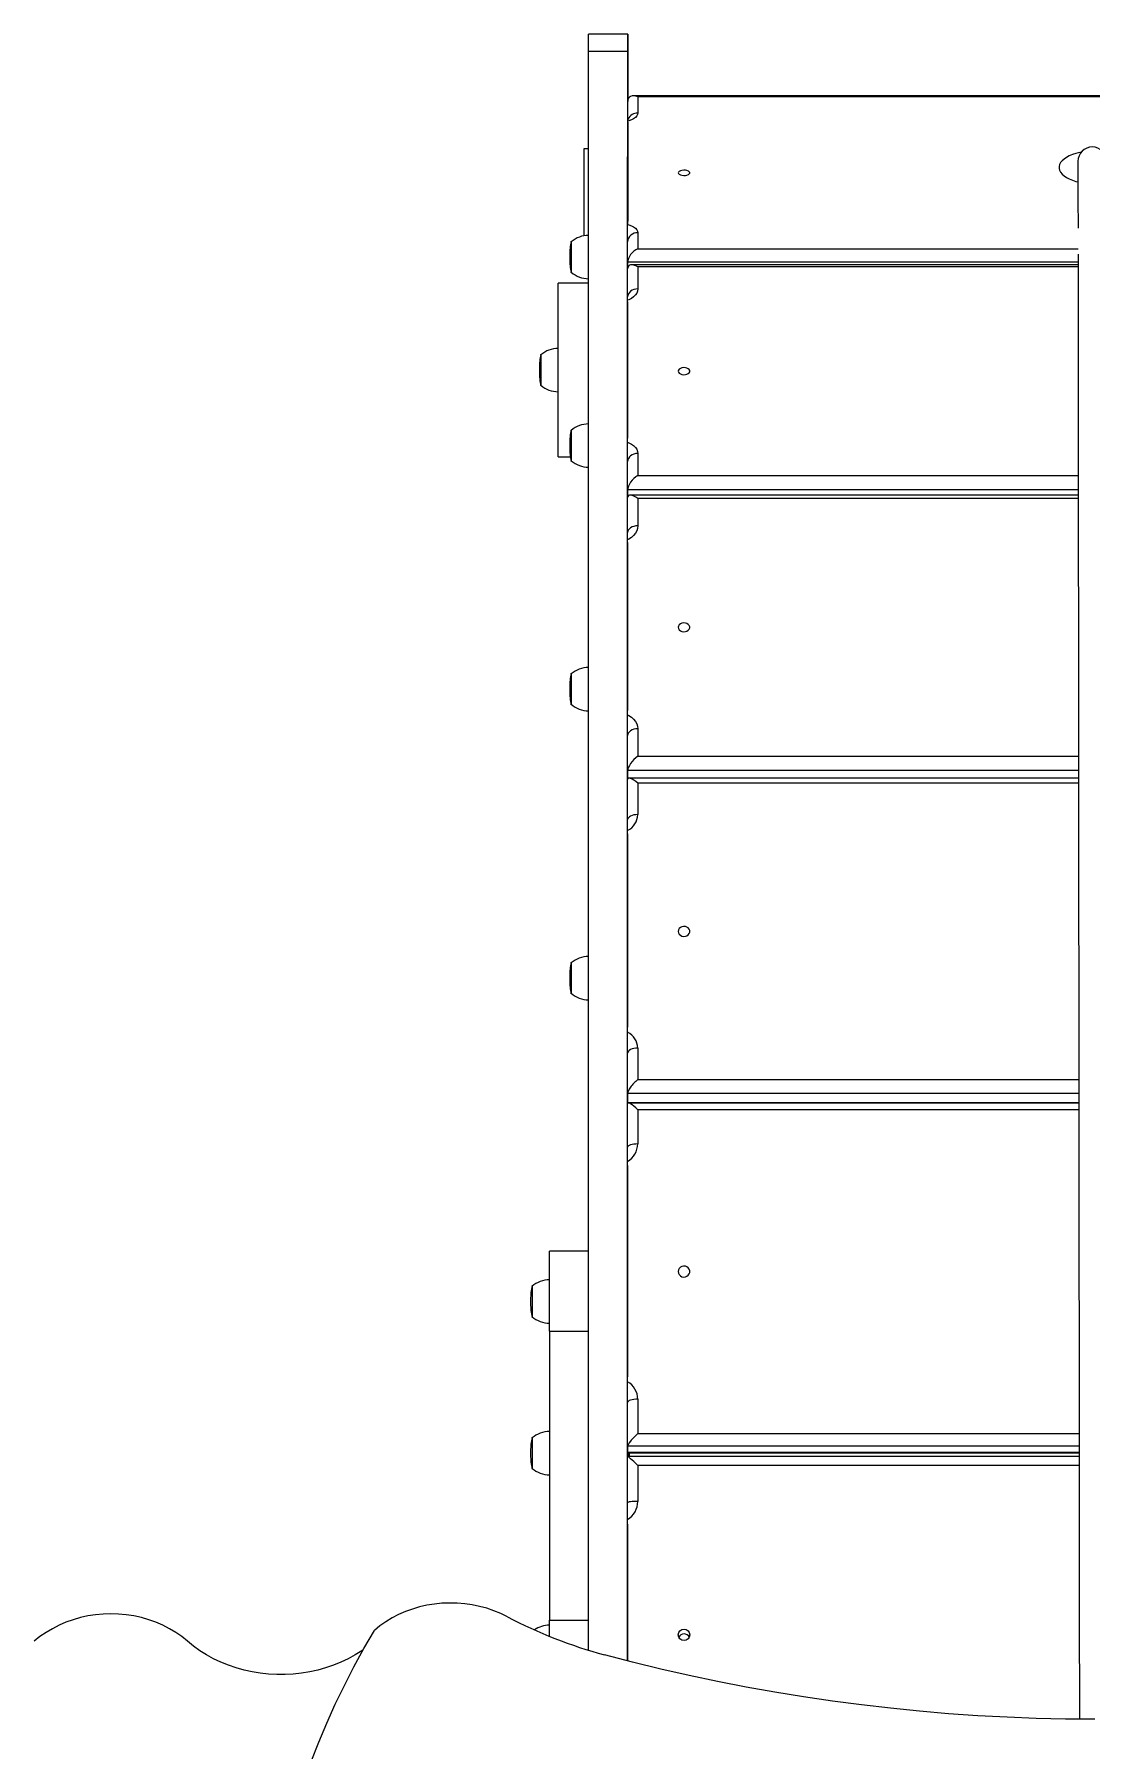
# Model space of a CAD drawing. Header units: millimetres. Extents: x -12977 to 11786, y -11805 to 10558.
# Drawn here: x -1839 to -1108, y 5962 to 7149 of the extents above; entities that cross this region are included whole.
import ezdxf

# ---------------------------------------------------------------- set-up
doc = ezdxf.new("R2010")
doc.units = ezdxf.units.MM
doc.layers.add('DIKOM_ОБЪЕКТ', color=7, linetype='Continuous')

msp = doc.modelspace()

# ---------------------------------------------------------------- linework, layer by layer
at = {"layer": 'DIKOM_ОБЪЕКТ', "color": 7, "linetype": 'Continuous', "lineweight": 15}
for p, q in [((-1429.045, 7148.759), (-1456.046, 7148.759)), ((-1456.049, 7137.217), (-1429.049, 7137.217)), ((-1429.047, 7089.901), (-1429.046, 7102.333)), ((-786.933, 7106.219), (-1425.159, 7106.22)), ((-1422.047, 7105.49), (-1422.048, 7094.372)), ((-790.047, 7105.49), (-1422.047, 7105.49)), ((-1429.049, 7088.153), (-1429.057, 7019.672)), ((-1459.013, 7009.558), (-1459.012, 7069.814)), ((-1459.012, 7069.815), (-1459.012, 7069.814)), ((-1459.012, 7069.815), (-1456.057, 7069.815)), ((-1459.012, 7069.814), (-1456.058, 7069.814)), ((-1422.058, 7011.661), (-1422.059, 7000.544)), ((-1429.059, 6991.161), (-1429.058, 7005.391)), ((-1422.059, 7000.544), (-1117.643, 7000.544)), ((-1429.059, 6991.161), (-1429.059, 6986.834)), ((-1117.793, 6991.161), (-1429.059, 6991.161)), ((-1117.791, 6989.491), (-1426.338, 6989.491)), ((-1422.06, 6988.031), (-1422.061, 6972.752)), ((-1117.79, 6988.031), (-1422.06, 6988.031)), ((-1456.066, 6976.695), (-1477.046, 6976.695)), ((-1429.061, 6967.631), (-1429.06, 6986.769)), ((-1429.062, 6963.764), (-1429.07, 6869.641)), ((-1422.07, 6859.071), (-1422.071, 6843.791)), ((-1477.047, 6856.695), (-1468.638, 6856.695)), ((-1429.072, 6833.972), (-1429.07, 6853.531)), ((-1429.072, 6833.972), (-1429.071, 6828.589)), ((-1117.651, 6833.972), (-1429.072, 6833.972)), ((-1422.071, 6843.791), (-1117.66, 6843.791)), ((-1429.073, 6804.4), (-1429.072, 6828.532)), ((-1117.647, 6830.253), (-1427.351, 6830.254)), ((-1422.073, 6827.851), (-1422.073, 6808.998)), ((-1117.646, 6827.851), (-1422.073, 6827.851)), ((-1429.074, 6797.589), (-1429.08, 6681.456)), ((-1422.081, 6668.733), (-1422.082, 6649.881)), ((-1429.081, 6640.005), (-1429.08, 6664.136)), ((-1422.082, 6649.881), (-1117.483, 6649.881)), ((-1429.083, 6605.952), (-1429.082, 6633.726)), ((-1429.081, 6640.005), (-1429.081, 6633.773)), ((-1117.473, 6640.005), (-1429.081, 6640.005)), ((-1117.468, 6634.651), (-1428.158, 6634.65)), ((-1422.082, 6631.127), (-1422.083, 6609.429)), ((-1117.465, 6631.127), (-1422.082, 6631.127)), ((-1429.084, 6596.038), (-1429.089, 6462.376)), ((-1429.089, 6416.741), (-1429.089, 6444.516)), ((-1422.089, 6447.992), (-1422.09, 6426.294)), ((-1422.09, 6426.294), (-1117.274, 6426.294)), ((-1429.09, 6379.522), (-1429.09, 6409.867)), ((-1429.089, 6416.741), (-1429.089, 6410.285)), ((-1117.265, 6416.741), (-1429.089, 6416.741)), ((-1429.089, 6410.285), (-1117.259, 6410.285)), ((-1117.259, 6410.229), (-1428.728, 6410.229)), ((-1117.254, 6405.451), (-1422.09, 6405.45)), ((-1422.09, 6405.45), (-1422.09, 6381.744)), ((-1429.091, 6366.889), (-1429.094, 6220.853)), ((-1456.095, 6307.659), (-1483.089, 6307.659)), ((-1483.09, 6252.473), (-1456.096, 6252.473)), ((-1422.094, 6205.364), (-1422.095, 6181.657)), ((-1429.094, 6172.797), (-1429.094, 6203.141)), ((-1422.095, 6181.657), (-1117.043, 6181.657)), ((-1429.094, 6172.797), (-1429.094, 6168.67)), ((-1117.035, 6172.797), (-1429.094, 6172.797)), ((-1429.095, 6133.846), (-1429.094, 6165.591)), ((-1429.094, 6168.67), (-1117.031, 6168.67)), ((-1117.028, 6165.646), (-1429.039, 6165.646)), ((-1428.731, 6168.308), (-1117.031, 6168.308)), ((-1422.094, 6159.528), (-1422.095, 6134.727)), ((-1117.022, 6159.528), (-1422.094, 6159.528)), ((-1429.095, 6118.981), (-1429.096, 6024.472)), ((-1483.094, 6052.663), (-1456.099, 6052.663))]:
    msp.add_line(p, q, dxfattribs=at)
at = {"layer": 'DIKOM_ОБЪЕКТ', "color": 7, "linetype": 'Continuous', "lineweight": 15, "flags": 128}
for points in [[(-1456.049, 7137.217), (-1456.048, 7139.884), (-1456.048, 7142.21), (-1456.047, 7144.19), (-1456.047, 7145.819), (-1456.047, 7147.094), (-1456.046, 7148.009), (-1456.046, 7148.565), (-1456.046, 7148.759), (-1456.046, 7148.759)], [(-1429.049, 7137.217), (-1429.049, 7139.884), (-1429.048, 7142.21), (-1429.048, 7144.19), (-1429.048, 7145.82), (-1429.047, 7147.093), (-1429.046, 7148.009), (-1429.046, 7148.565), (-1429.045, 7148.759), (-1429.045, 7148.591), (-1429.044, 7148.061), (-1429.044, 7147.17), (-1429.044, 7145.922), (-1429.043, 7144.318), (-1429.043, 7142.363), (-1429.042, 7140.061), (-1429.042, 7137.418), (-1429.041, 7134.44), (-1429.041, 7131.135), (-1429.041, 7127.51), (-1429.04, 7123.574), (-1429.04, 7119.337), (-1429.04, 7114.809), (-1429.039, 7110.001), (-1429.039, 7104.924), (-1429.039, 7102.637)], [(-1456.099, 6031.845), (-1456.099, 6045.617), (-1456.099, 6067.515), (-1456.099, 6089.364), (-1456.098, 6111.158), (-1456.098, 6132.892), (-1456.098, 6154.559), (-1456.097, 6176.154), (-1456.097, 6197.672), (-1456.097, 6219.106), (-1456.096, 6240.451), (-1456.096, 6261.701), (-1456.096, 6282.851), (-1456.095, 6303.895), (-1456.095, 6324.828), (-1456.095, 6345.644), (-1456.094, 6366.338), (-1456.094, 6386.904), (-1456.093, 6407.336), (-1456.092, 6427.63), (-1456.092, 6447.78), (-1456.092, 6467.781), (-1456.091, 6487.627), (-1456.09, 6507.313), (-1456.089, 6526.835), (-1456.089, 6546.187), (-1456.088, 6565.363), (-1456.088, 6584.359), (-1456.087, 6603.17), (-1456.086, 6621.791), (-1456.085, 6640.217), (-1456.084, 6658.443), (-1456.084, 6676.464), (-1456.083, 6694.276), (-1456.082, 6711.873), (-1456.081, 6729.252), (-1456.081, 6746.408), (-1456.08, 6763.336), (-1456.079, 6780.032), (-1456.078, 6796.49), (-1456.077, 6812.708), (-1456.076, 6828.681), (-1456.075, 6844.404), (-1456.075, 6859.874), (-1456.073, 6875.085), (-1456.072, 6890.035), (-1456.071, 6904.719), (-1456.071, 6919.134), (-1456.069, 6933.276), (-1456.068, 6947.14), (-1456.067, 6960.724), (-1456.066, 6974.024), (-1456.065, 6987.036), (-1456.064, 6999.757), (-1456.063, 7012.183), (-1456.062, 7024.312), (-1456.06, 7036.139), (-1456.06, 7047.663), (-1456.059, 7058.879), (-1456.058, 7069.786), (-1456.056, 7080.378), (-1456.055, 7090.656), (-1456.054, 7100.615), (-1456.052, 7110.254), (-1456.052, 7119.568), (-1456.05, 7128.557), (-1456.049, 7137.217)], [(-1429.099, 6024.473), (-1429.099, 6045.616), (-1429.099, 6067.515), (-1429.098, 6089.364), (-1429.098, 6111.158), (-1429.098, 6132.892), (-1429.098, 6154.559), (-1429.097, 6176.154), (-1429.098, 6197.672), (-1429.097, 6219.106), (-1429.096, 6240.451), (-1429.096, 6261.701), (-1429.096, 6282.851), (-1429.096, 6303.896), (-1429.095, 6324.828), (-1429.094, 6345.644), (-1429.094, 6366.338), (-1429.093, 6386.904), (-1429.093, 6407.336), (-1429.092, 6427.63), (-1429.092, 6447.78), (-1429.091, 6467.781), (-1429.091, 6487.627), (-1429.09, 6507.313), (-1429.09, 6526.835), (-1429.089, 6546.187), (-1429.088, 6565.363), (-1429.087, 6584.359), (-1429.087, 6603.17), (-1429.086, 6621.791), (-1429.086, 6640.217), (-1429.085, 6658.443), (-1429.084, 6676.464), (-1429.083, 6694.276), (-1429.082, 6711.874), (-1429.082, 6729.253), (-1429.08, 6746.408), (-1429.08, 6763.336), (-1429.079, 6780.031), (-1429.078, 6796.491), (-1429.078, 6812.708), (-1429.076, 6828.681), (-1429.075, 6844.404), (-1429.074, 6859.873), (-1429.074, 6875.085), (-1429.073, 6890.035), (-1429.072, 6904.72), (-1429.07, 6919.134), (-1429.07, 6933.276), (-1429.068, 6947.141), (-1429.068, 6960.725), (-1429.066, 6974.024), (-1429.065, 6987.036), (-1429.064, 6999.757), (-1429.063, 7012.183), (-1429.062, 7024.312), (-1429.061, 7036.139), (-1429.059, 7047.662), (-1429.058, 7058.879), (-1429.057, 7069.785), (-1429.056, 7080.379), (-1429.055, 7090.656), (-1429.054, 7100.616), (-1429.053, 7110.254), (-1429.051, 7119.568), (-1429.051, 7128.557), (-1429.049, 7137.217)], [(-1422.048, 7094.372), (-1422.233, 7093.329), (-1422.782, 7092.311), (-1423.683, 7091.344), (-1424.913, 7090.452), (-1426.442, 7089.656), (-1428.232, 7088.976), (-1428.978, 7088.75)], [(-1115.516, 7067.371), (-1116.625, 7067.138), (-1119.247, 7066.465), (-1121.676, 7065.66), (-1123.879, 7064.736), (-1125.825, 7063.705), (-1127.489, 7062.58), (-1128.849, 7061.377), (-1129.884, 7060.111), (-1130.582, 7058.801), (-1130.934, 7057.464), (-1130.934, 7056.117), (-1130.583, 7054.78), (-1129.885, 7053.469), (-1128.85, 7052.205), (-1127.491, 7051.001), (-1125.827, 7049.876), (-1123.881, 7048.845), (-1121.678, 7047.921), (-1119.249, 7047.116), (-1117.91, 7046.75)], [(-1394.053, 7053.017), (-1393.875, 7052.493), (-1393.357, 7052.014), (-1392.547, 7051.626), (-1391.515, 7051.361), (-1390.352, 7051.243), (-1389.163, 7051.282), (-1388.053, 7051.476), (-1387.121, 7051.807), (-1386.449, 7052.245), (-1386.098, 7052.752), (-1386.098, 7053.282), (-1386.448, 7053.788), (-1387.12, 7054.226), (-1388.053, 7054.557), (-1389.162, 7054.751), (-1390.352, 7054.791), (-1391.513, 7054.672), (-1392.546, 7054.407), (-1393.358, 7054.019), (-1393.875, 7053.541), (-1394.053, 7053.017)], [(-1429.057, 7016.874), (-1429.057, 7017.526), (-1429.057, 7018.736), (-1429.057, 7019.672)], [(-1429.057, 7017.303), (-1428.24, 7017.057), (-1426.451, 7016.378), (-1424.922, 7015.581), (-1423.692, 7014.689), (-1422.792, 7013.722), (-1422.242, 7012.704), (-1422.058, 7011.661)], [(-1468.05, 7005.32), (-1468.051, 7005.459), (-1468.051, 7005.619), (-1468.051, 7005.412), (-1468.051, 7004.844), (-1468.051, 7003.934), (-1468.052, 7002.715), (-1468.051, 7001.226), (-1468.052, 6999.519), (-1468.052, 6997.652), (-1468.052, 6995.689), (-1468.052, 6993.696), (-1468.052, 6991.741), (-1468.052, 6989.892), (-1468.051, 6988.21), (-1468.051, 6986.753), (-1468.052, 6985.571), (-1468.051, 6984.704), (-1468.051, 6984.181), (-1468.051, 6984.021), (-1468.051, 6984.228), (-1468.051, 6984.32)], [(-1468.051, 7005.32), (-1468.051, 7005.319), (-1468.051, 7005.118), (-1468.051, 7004.565), (-1468.052, 7003.681), (-1468.052, 7002.495), (-1468.051, 7001.048), (-1468.051, 6999.388), (-1468.052, 6997.574), (-1468.052, 6995.665), (-1468.052, 6993.727), (-1468.052, 6991.827), (-1468.052, 6990.029), (-1468.051, 6988.393), (-1468.051, 6986.977), (-1468.051, 6985.828), (-1468.051, 6984.985), (-1468.051, 6984.477), (-1468.051, 6984.32)], [(-1469.104, 6996.295), (-1469.104, 6996.183), (-1469.103, 6995.863), (-1469.103, 6995.384), (-1469.103, 6994.82), (-1469.104, 6994.256), (-1469.104, 6993.778), (-1469.104, 6993.458), (-1469.103, 6993.345)], [(-1477.047, 6856.695), (-1477.047, 6856.87), (-1477.047, 6857.397), (-1477.047, 6858.272), (-1477.048, 6859.489), (-1477.048, 6861.042), (-1477.048, 6862.922), (-1477.048, 6865.117), (-1477.048, 6867.615), (-1477.049, 6870.401), (-1477.049, 6873.459), (-1477.049, 6876.77), (-1477.05, 6880.316), (-1477.05, 6884.075), (-1477.05, 6888.026), (-1477.05, 6892.145), (-1477.05, 6896.408), (-1477.05, 6900.789), (-1477.05, 6905.265), (-1477.05, 6909.807), (-1477.05, 6914.39), (-1477.05, 6918.987), (-1477.05, 6923.569), (-1477.05, 6928.112), (-1477.049, 6932.587), (-1477.05, 6936.97), (-1477.05, 6941.233), (-1477.049, 6945.352), (-1477.049, 6949.303), (-1477.049, 6953.063), (-1477.049, 6956.609), (-1477.048, 6959.921), (-1477.049, 6962.98), (-1477.049, 6965.767), (-1477.048, 6968.265), (-1477.048, 6970.462), (-1477.047, 6972.342), (-1477.047, 6973.896), (-1477.047, 6975.115), (-1477.046, 6975.99), (-1477.047, 6976.518), (-1477.046, 6976.695), (-1477.046, 6976.695)], [(-1422.061, 6972.752), (-1422.246, 6971.317), (-1422.796, 6969.919), (-1423.696, 6968.589), (-1424.927, 6967.363), (-1426.455, 6966.269), (-1428.245, 6965.335), (-1429.062, 6964.997)], [(-1429.062, 6963.764), (-1429.062, 6964.701), (-1429.062, 6965.327), (-1429.062, 6965.508)], [(-1422.061, 6972.752), (-1423.427, 6972.645), (-1424.74, 6972.33), (-1425.95, 6971.818), (-1427.011, 6971.129), (-1427.882, 6970.29), (-1428.528, 6969.332), (-1428.927, 6968.292), (-1429.061, 6967.211)], [(-1490.099, 6918.169), (-1490.099, 6918.057), (-1490.099, 6917.738), (-1490.099, 6917.259), (-1490.099, 6916.695), (-1490.099, 6916.13), (-1490.099, 6915.652), (-1490.099, 6915.332), (-1490.099, 6915.22)], [(-1489.046, 6927.195), (-1489.046, 6927.477), (-1489.046, 6927.408), (-1489.047, 6926.975), (-1489.046, 6926.191), (-1489.047, 6925.085), (-1489.047, 6923.692), (-1489.047, 6922.061), (-1489.046, 6920.248), (-1489.047, 6918.313), (-1489.047, 6916.324), (-1489.047, 6914.347), (-1489.047, 6912.45), (-1489.047, 6910.697), (-1489.046, 6909.149), (-1489.047, 6907.858), (-1489.047, 6906.867), (-1489.046, 6906.212), (-1489.046, 6905.913), (-1489.046, 6905.981), (-1489.046, 6906.195)], [(-1489.046, 6927.195), (-1489.046, 6927.11), (-1489.046, 6926.689), (-1489.047, 6925.928), (-1489.047, 6924.852), (-1489.047, 6923.498), (-1489.047, 6921.912), (-1489.047, 6920.149), (-1489.047, 6918.269), (-1489.047, 6916.334), (-1489.047, 6914.412), (-1489.047, 6912.568), (-1489.046, 6910.864), (-1489.047, 6909.359), (-1489.047, 6908.103), (-1489.047, 6907.14), (-1489.047, 6906.503), (-1489.046, 6906.212), (-1489.046, 6906.195)], [(-1394.066, 6915.911), (-1393.888, 6915.191), (-1393.371, 6914.534), (-1392.56, 6914), (-1391.528, 6913.636), (-1390.365, 6913.473), (-1389.176, 6913.528), (-1388.066, 6913.794), (-1387.133, 6914.248), (-1386.462, 6914.85), (-1386.111, 6915.547), (-1386.111, 6916.276), (-1386.462, 6916.972), (-1387.134, 6917.574), (-1388.065, 6918.028), (-1389.176, 6918.295), (-1390.364, 6918.349), (-1391.527, 6918.187), (-1392.559, 6917.823), (-1393.371, 6917.288), (-1393.888, 6916.632), (-1394.066, 6915.911)], [(-1468.064, 6874.978), (-1468.063, 6875.225), (-1468.064, 6875.237), (-1468.063, 6874.883), (-1468.064, 6874.175), (-1468.063, 6873.135), (-1468.064, 6871.802), (-1468.064, 6870.219), (-1468.064, 6868.44), (-1468.064, 6866.527), (-1468.064, 6864.544), (-1468.064, 6862.558), (-1468.064, 6860.638), (-1468.064, 6858.848), (-1468.064, 6857.25), (-1468.063, 6855.899), (-1468.064, 6854.839), (-1468.063, 6854.108), (-1468.064, 6853.73), (-1468.063, 6853.717), (-1468.063, 6853.977)], [(-1468.064, 6874.977), (-1468.063, 6874.938), (-1468.064, 6874.594), (-1468.064, 6873.905), (-1468.063, 6872.895), (-1468.064, 6871.599), (-1468.064, 6870.06), (-1468.064, 6868.33), (-1468.064, 6866.47), (-1468.064, 6864.542), (-1468.064, 6862.612), (-1468.064, 6860.745), (-1468.064, 6859.005), (-1468.063, 6857.451), (-1468.064, 6856.137), (-1468.064, 6855.107), (-1468.063, 6854.396), (-1468.063, 6854.028), (-1468.064, 6853.977)], [(-1429.07, 6866.252), (-1429.07, 6866.994), (-1429.07, 6868.432), (-1429.07, 6869.641)], [(-1469.116, 6865.952), (-1469.116, 6865.84), (-1469.116, 6865.52), (-1469.116, 6865.041), (-1469.116, 6864.477), (-1469.116, 6863.913), (-1469.116, 6863.435), (-1469.116, 6863.115), (-1469.116, 6863.002)], [(-1429.07, 6866.826), (-1428.253, 6866.488), (-1426.463, 6865.554), (-1424.934, 6864.459), (-1423.704, 6863.233), (-1422.804, 6861.904), (-1422.254, 6860.505), (-1422.07, 6859.071)], [(-1422.07, 6859.071), (-1423.436, 6858.964), (-1424.749, 6858.649), (-1425.959, 6858.137), (-1427.02, 6857.448), (-1427.89, 6856.608), (-1428.537, 6855.65), (-1428.935, 6854.611), (-1429.07, 6853.531)], [(-1422.073, 6808.998), (-1422.258, 6807.228), (-1422.807, 6805.502), (-1423.709, 6803.863), (-1424.938, 6802.349), (-1426.467, 6801), (-1428.257, 6799.847), (-1429.074, 6799.43)], [(-1429.074, 6797.589), (-1429.074, 6798.799), (-1429.074, 6799.737), (-1429.074, 6800.073)], [(-1422.073, 6808.998), (-1423.439, 6808.91), (-1424.752, 6808.648), (-1425.963, 6808.223), (-1427.023, 6807.652), (-1427.893, 6806.955), (-1428.54, 6806.16), (-1428.938, 6805.297), (-1429.073, 6804.4)], [(-1394.077, 6738.866), (-1393.899, 6737.977), (-1393.382, 6737.166), (-1392.571, 6736.507), (-1391.538, 6736.058), (-1390.376, 6735.858), (-1389.187, 6735.925), (-1388.077, 6736.253), (-1387.145, 6736.814), (-1386.473, 6737.557), (-1386.122, 6738.416), (-1386.122, 6739.315), (-1386.474, 6740.175), (-1387.145, 6740.917), (-1388.077, 6741.478), (-1389.186, 6741.806), (-1390.375, 6741.873), (-1391.538, 6741.673), (-1392.571, 6741.224), (-1393.382, 6740.565), (-1393.899, 6739.755), (-1394.077, 6738.866)], [(-1468.074, 6706.669), (-1468.074, 6706.806), (-1468.074, 6706.968), (-1468.074, 6706.762), (-1468.074, 6706.195), (-1468.074, 6705.287), (-1468.074, 6704.068), (-1468.075, 6702.58), (-1468.075, 6700.874), (-1468.075, 6699.008), (-1468.075, 6697.045), (-1468.075, 6695.052), (-1468.075, 6693.097), (-1468.075, 6691.247), (-1468.075, 6689.564), (-1468.075, 6688.107), (-1468.074, 6686.923), (-1468.074, 6686.055), (-1468.074, 6685.531), (-1468.074, 6685.369), (-1468.074, 6685.575), (-1468.074, 6685.669)], [(-1468.074, 6706.669), (-1468.074, 6706.668), (-1468.074, 6706.468), (-1468.074, 6705.917), (-1468.074, 6705.033), (-1468.074, 6703.849), (-1468.075, 6702.402), (-1468.075, 6700.743), (-1468.075, 6698.929), (-1468.075, 6697.02), (-1468.074, 6695.083), (-1468.075, 6693.182), (-1468.075, 6691.383), (-1468.075, 6689.747), (-1468.074, 6688.33), (-1468.075, 6687.18), (-1468.074, 6686.336), (-1468.074, 6685.826), (-1468.074, 6685.669)], [(-1469.127, 6697.643), (-1469.126, 6697.531), (-1469.127, 6697.212), (-1469.127, 6696.733), (-1469.127, 6696.169), (-1469.127, 6695.604), (-1469.126, 6695.126), (-1469.127, 6694.806), (-1469.127, 6694.694)], [(-1429.08, 6677.607), (-1429.08, 6678.409), (-1429.081, 6680.018), (-1429.08, 6681.456)], [(-1429.08, 6678.302), (-1428.263, 6677.885), (-1426.474, 6676.732), (-1424.945, 6675.382), (-1423.716, 6673.869), (-1422.815, 6672.229), (-1422.265, 6670.503), (-1422.081, 6668.733)], [(-1422.081, 6668.733), (-1423.447, 6668.645), (-1424.76, 6668.383), (-1425.97, 6667.959), (-1427.031, 6667.387), (-1427.901, 6666.69), (-1428.548, 6665.896), (-1428.946, 6665.033), (-1429.08, 6664.136)], [(-1422.083, 6609.429), (-1423.448, 6609.362), (-1424.762, 6609.164), (-1425.972, 6608.843), (-1427.033, 6608.41), (-1427.903, 6607.883), (-1428.55, 6607.283), (-1428.948, 6606.63), (-1429.083, 6605.952)], [(-1429.084, 6596.038), (-1429.084, 6597.476), (-1429.084, 6598.688), (-1429.084, 6599.166)], [(-1394.086, 6528.711), (-1393.908, 6527.687), (-1393.391, 6526.755), (-1392.58, 6525.996), (-1391.547, 6525.479), (-1390.385, 6525.249), (-1389.196, 6525.326), (-1388.086, 6525.704), (-1387.154, 6526.349), (-1386.482, 6527.204), (-1386.13, 6528.193), (-1386.131, 6529.228), (-1386.482, 6530.217), (-1387.154, 6531.072), (-1388.086, 6531.717), (-1389.195, 6532.095), (-1390.385, 6532.173), (-1391.548, 6531.942), (-1392.58, 6531.425), (-1393.391, 6530.666), (-1393.908, 6529.734), (-1394.086, 6528.711)], [(-1468.082, 6506.89), (-1468.083, 6506.887), (-1468.083, 6506.661), (-1468.082, 6506.085), (-1468.083, 6505.179), (-1468.083, 6503.974), (-1468.083, 6502.511), (-1468.083, 6500.838), (-1468.083, 6499.015), (-1468.083, 6497.102), (-1468.084, 6495.165), (-1468.083, 6493.27), (-1468.083, 6491.481), (-1468.083, 6489.859), (-1468.083, 6488.459), (-1468.083, 6487.33), (-1468.083, 6486.509), (-1468.083, 6486.025), (-1468.082, 6485.89)], [(-1468.082, 6506.909), (-1468.083, 6507.051), (-1468.083, 6507.187), (-1468.083, 6506.954), (-1468.083, 6506.362), (-1468.083, 6505.43), (-1468.083, 6504.19), (-1468.083, 6502.685), (-1468.083, 6500.966), (-1468.083, 6499.09), (-1468.083, 6497.123), (-1468.083, 6495.13), (-1468.083, 6493.181), (-1468.083, 6491.34), (-1468.083, 6489.672), (-1468.083, 6488.233), (-1468.083, 6487.071), (-1468.083, 6486.227), (-1468.083, 6485.728), (-1468.083, 6485.593), (-1468.082, 6485.825), (-1468.082, 6485.89)], [(-1469.135, 6497.864), (-1469.135, 6497.752), (-1469.135, 6497.433), (-1469.135, 6496.954), (-1469.135, 6496.39), (-1469.135, 6495.825), (-1469.135, 6495.347), (-1469.135, 6495.028), (-1469.135, 6494.915)], [(-1429.088, 6458.215), (-1429.088, 6459.046), (-1429.089, 6460.766), (-1429.089, 6462.376)], [(-1422.089, 6447.992), (-1423.454, 6447.925), (-1424.767, 6447.728), (-1425.978, 6447.407), (-1427.038, 6446.974), (-1427.909, 6446.447), (-1428.556, 6445.846), (-1428.954, 6445.194), (-1429.089, 6444.516)], [(-1422.09, 6381.744), (-1423.456, 6381.701), (-1424.769, 6381.574), (-1425.98, 6381.369), (-1427.04, 6381.093), (-1427.911, 6380.756), (-1428.558, 6380.372), (-1428.956, 6379.955), (-1429.09, 6379.522)], [(-1429.091, 6366.889), (-1429.091, 6368.499), (-1429.091, 6369.937), (-1429.091, 6370.541)], [(-1483.09, 6252.473), (-1483.091, 6255.461), (-1483.09, 6258.63), (-1483.09, 6261.949), (-1483.091, 6265.381), (-1483.091, 6268.891), (-1483.09, 6272.443), (-1483.091, 6275.999), (-1483.091, 6279.522), (-1483.091, 6282.975), (-1483.091, 6286.323), (-1483.09, 6289.529), (-1483.09, 6292.562), (-1483.091, 6295.388), (-1483.09, 6297.979), (-1483.09, 6300.307), (-1483.09, 6302.348), (-1483.089, 6304.08), (-1483.09, 6305.487), (-1483.089, 6306.552), (-1483.089, 6307.266), (-1483.089, 6307.619), (-1483.089, 6307.659)], [(-1394.092, 6293.553), (-1393.915, 6292.436), (-1393.397, 6291.417), (-1392.586, 6290.588), (-1391.554, 6290.023), (-1390.392, 6289.771), (-1389.202, 6289.855), (-1388.093, 6290.269), (-1387.16, 6290.974), (-1386.489, 6291.908), (-1386.137, 6292.988), (-1386.137, 6294.119), (-1386.488, 6295.199), (-1387.16, 6296.134), (-1388.092, 6296.838), (-1389.202, 6297.252), (-1390.391, 6297.336), (-1391.553, 6297.084), (-1392.586, 6296.519), (-1393.398, 6295.691), (-1393.914, 6294.672), (-1394.092, 6293.553)], [(-1495.089, 6283.35), (-1495.088, 6283.339), (-1495.089, 6283.073), (-1495.089, 6282.459), (-1495.089, 6281.517), (-1495.089, 6280.28), (-1495.089, 6278.79), (-1495.09, 6277.098), (-1495.09, 6275.261), (-1495.09, 6273.343), (-1495.089, 6271.407), (-1495.089, 6269.52), (-1495.089, 6267.747), (-1495.089, 6266.148), (-1495.089, 6264.777), (-1495.089, 6263.681), (-1495.089, 6262.897), (-1495.088, 6262.452), (-1495.089, 6262.35)], [(-1495.088, 6283.35), (-1495.088, 6283.545), (-1495.089, 6283.639), (-1495.089, 6283.365), (-1495.089, 6282.733), (-1495.089, 6281.764), (-1495.089, 6280.492), (-1495.089, 6278.96), (-1495.089, 6277.219), (-1495.089, 6275.33), (-1495.089, 6273.356), (-1495.089, 6271.365), (-1495.089, 6269.425), (-1495.089, 6267.602), (-1495.089, 6265.956), (-1495.089, 6264.546), (-1495.089, 6263.418), (-1495.089, 6262.613), (-1495.089, 6262.155), (-1495.089, 6262.062), (-1495.088, 6262.335), (-1495.089, 6262.35)], [(-1496.141, 6274.325), (-1496.141, 6274.213), (-1496.142, 6273.893), (-1496.141, 6273.415), (-1496.141, 6272.85), (-1496.141, 6272.286), (-1496.141, 6271.807), (-1496.141, 6271.488), (-1496.141, 6271.376)], [(-1483.09, 6252.473), (-1483.09, 6244.371), (-1483.09, 6236.181), (-1483.09, 6227.918), (-1483.09, 6219.597), (-1483.09, 6211.233), (-1483.09, 6202.843), (-1483.09, 6194.44), (-1483.089, 6186.042), (-1483.09, 6177.663), (-1483.09, 6169.319), (-1483.09, 6161.026), (-1483.09, 6152.799), (-1483.09, 6144.653), (-1483.09, 6136.602), (-1483.09, 6128.663), (-1483.091, 6120.85), (-1483.091, 6113.177), (-1483.091, 6105.658), (-1483.092, 6098.308), (-1483.092, 6091.139), (-1483.092, 6084.165), (-1483.092, 6077.4), (-1483.093, 6070.855), (-1483.093, 6064.543), (-1483.093, 6058.475), (-1483.094, 6052.663)], [(-1429.094, 6216.542), (-1429.094, 6217.37), (-1429.094, 6219.134), (-1429.094, 6220.853)], [(-1422.094, 6205.364), (-1423.459, 6205.321), (-1424.773, 6205.195), (-1425.983, 6204.989), (-1427.043, 6204.713), (-1427.914, 6204.376), (-1428.561, 6203.992), (-1428.959, 6203.575), (-1429.094, 6203.141)], [(-1496.131, 6169.516), (-1496.132, 6169.404), (-1496.132, 6169.084), (-1496.132, 6168.605), (-1496.132, 6168.041), (-1496.131, 6167.477), (-1496.132, 6166.999), (-1496.132, 6166.679), (-1496.132, 6166.566)], [(-1495.079, 6178.541), (-1495.079, 6178.601), (-1495.079, 6178.838), (-1495.079, 6178.706), (-1495.08, 6178.211), (-1495.08, 6177.37), (-1495.079, 6176.211), (-1495.08, 6174.775), (-1495.08, 6173.109), (-1495.08, 6171.27), (-1495.08, 6169.321), (-1495.08, 6167.328), (-1495.08, 6165.361), (-1495.08, 6163.484), (-1495.08, 6161.762), (-1495.079, 6160.254), (-1495.08, 6159.012), (-1495.079, 6158.077), (-1495.079, 6157.481), (-1495.079, 6157.245), (-1495.079, 6157.377), (-1495.079, 6157.541)], [(-1495.079, 6178.541), (-1495.08, 6178.41), (-1495.08, 6177.929), (-1495.08, 6177.111), (-1495.079, 6175.984), (-1495.08, 6174.588), (-1495.08, 6172.968), (-1495.08, 6171.18), (-1495.08, 6169.285), (-1495.08, 6167.348), (-1495.08, 6165.435), (-1495.08, 6163.61), (-1495.079, 6161.937), (-1495.08, 6160.471), (-1495.079, 6159.263), (-1495.08, 6158.354), (-1495.08, 6157.775), (-1495.079, 6157.545), (-1495.079, 6157.541)], [(-1429.079, 6165.608), (-1429.08, 6166.287), (-1429.08, 6167.895), (-1429.08, 6168.551)], [(-1428.747, 6165.646), (-1428.747, 6166.287), (-1428.747, 6167.895), (-1428.748, 6168.308)], [(-1422.095, 6134.727), (-1423.461, 6134.71), (-1424.774, 6134.66), (-1425.984, 6134.578), (-1427.045, 6134.469), (-1427.915, 6134.336), (-1428.562, 6134.183), (-1428.96, 6134.018), (-1429.095, 6133.846)], [(-1429.095, 6118.981), (-1429.095, 6120.701), (-1429.095, 6122.311), (-1429.095, 6123.015)], [(-1512.154, 6054.955), (-1516.729, 6057.187), (-1521.475, 6059.136), (-1526.366, 6060.793), (-1531.379, 6062.149), (-1536.49, 6063.198), (-1541.672, 6063.935), (-1546.902, 6064.356), (-1552.152, 6064.459), (-1557.398, 6064.243), (-1562.614, 6063.71), (-1567.774, 6062.862), (-1572.853, 6061.704), (-1577.826, 6060.24), (-1582.668, 6058.479), (-1587.356, 6056.428), (-1591.867, 6054.098), (-1596.179, 6051.501), (-1600.271, 6048.649), (-1604.121, 6045.555)], [(-1733.323, 6038.057), (-1737.238, 6041.198), (-1741.401, 6044.091), (-1745.791, 6046.719), (-1750.385, 6049.071), (-1755.161, 6051.133), (-1760.094, 6052.897), (-1765.16, 6054.352), (-1770.332, 6055.491), (-1775.585, 6056.309), (-1780.892, 6056.801), (-1786.225, 6056.965), (-1791.558, 6056.801), (-1796.864, 6056.308), (-1802.117, 6055.49), (-1807.289, 6054.35), (-1812.355, 6052.894), (-1817.288, 6051.131), (-1822.064, 6049.068), (-1826.659, 6046.716), (-1831.047, 6044.087), (-1835.211, 6041.194), (-1839.125, 6038.053)], [(-1483.094, 6041.436), (-1483.094, 6042.989), (-1483.094, 6046.349), (-1483.094, 6049.585), (-1483.094, 6052.663)], [(-1647.735, 5954.866), (-1642.54, 5968.175), (-1636.994, 5981.378), (-1631.101, 5994.467), (-1624.864, 6007.436), (-1618.286, 6020.278), (-1611.37, 6032.987), (-1604.121, 6045.555)], [(-1611.869, 6032.097), (-1612.738, 6031.507), (-1617.385, 6028.596), (-1622.233, 6025.942), (-1627.264, 6023.556), (-1632.457, 6021.447), (-1637.792, 6019.624), (-1643.249, 6018.094), (-1648.805, 6016.862), (-1654.441, 6015.935), (-1660.131, 6015.314), (-1665.855, 6015.003), (-1671.59, 6015.003), (-1677.314, 6015.314), (-1683.005, 6015.935), (-1688.639, 6016.862), (-1694.196, 6018.094), (-1699.653, 6019.624), (-1704.987, 6021.447), (-1710.181, 6023.556), (-1715.211, 6025.942), (-1720.059, 6028.596), (-1724.706, 6031.507), (-1729.133, 6034.665), (-1733.323, 6038.057)], [(-1106.19, 5984.05), (-1126.425, 5984.205), (-1146.654, 5984.672), (-1166.87, 5985.449), (-1187.067, 5986.537), (-1207.239, 5987.935), (-1227.378, 5989.643), (-1247.48, 5991.66), (-1267.537, 5993.986), (-1287.543, 5996.619), (-1307.493, 5999.56), (-1327.379, 6002.806), (-1347.195, 6006.358), (-1366.935, 6010.214), (-1386.593, 6014.372), (-1406.163, 6018.833), (-1425.638, 6023.593), (-1445.013, 6028.651)]]:
    msp.add_lwpolyline(points, dxfattribs=at)
at = {"layer": 'DIKOM_ОБЪЕКТ', "color": 7, "linetype": 'Continuous', "lineweight": 15}
msp.add_circle((-1390.118, 6042.462), 3.978, dxfattribs=at)
for centre, radius, start, end in [((-1638.736, 7088.601), 209.688, 359.877528, 0.133381), ((-1422.313, 7087.494), 6.884, 87.789819, 157.499156), ((-1107.954, 7060.981), 9.9, 0.016317, 179.993205), ((-1422.404, 7005.005), 6.665, 87.026816, 176.678823), ((-1427.268, 6996.295), 41.836, 167.120378, 180.003448), ((-1455.891, 6991.143), 18.677, 90.490933, 130.621157), ((-1427.268, 6993.346), 41.836, 180.003448, 192.879622), ((-1455.891, 6998.497), 18.677, 229.378843, 269.509067), ((-1476.886, 6913.018), 18.677, 90.490933, 130.621157), ((-1448.263, 6918.169), 41.836, 167.120378, 180.003448), ((-1448.263, 6915.22), 41.836, 180.003448, 192.879622), ((-1476.886, 6920.372), 18.677, 229.378843, 269.509067), ((-1427.28, 6865.952), 41.836, 167.120378, 180.003448), ((-1455.903, 6860.8), 18.677, 90.490933, 130.621157), ((-1427.28, 6863.003), 41.836, 180.003448, 192.879622), ((-1455.903, 6868.154), 18.677, 229.378843, 269.509067), ((-1427.291, 6697.643), 41.836, 167.120378, 180.003448), ((-1455.914, 6692.492), 18.677, 90.490933, 130.621157), ((-1427.291, 6694.694), 41.836, 180.003448, 192.879622), ((-1455.914, 6699.845), 18.677, 229.378843, 269.509067), ((-1435.009, 6609.914), 12.935, 297.265911, 357.850289), ((-1427.3, 6497.865), 41.836, 167.120378, 180.003448), ((-1455.923, 6492.713), 18.677, 90.490933, 130.621157), ((-1427.3, 6494.915), 41.836, 180.003448, 192.879622), ((-1455.923, 6500.067), 18.677, 229.378843, 269.509067), ((-1434.792, 6447.649), 12.708, 1.548238, 63.330885), ((-1436.24, 6381.923), 14.151, 300.343798, 359.271529), ((-1482.929, 6269.173), 18.677, 90.490933, 130.621157), ((-1454.306, 6274.325), 41.836, 167.120378, 180.003448), ((-1454.306, 6271.376), 41.836, 180.003448, 192.879622), ((-1482.929, 6276.527), 18.677, 229.378843, 269.509067), ((-1436.154, 6205.237), 14.06, 0.518123, 59.860171), ((-1482.919, 6164.364), 18.677, 90.490933, 130.621157), ((-1454.296, 6169.516), 41.836, 167.120378, 180.003448), ((-1454.296, 6166.566), 41.836, 180.003448, 192.879622), ((-1482.919, 6171.718), 18.677, 229.378843, 269.509067), ((-1456.051, 6168.041), 28.315, 355.148364, 0.539594), ((-1436.962, 6134.755), 14.867, 301.949111, 359.894727), ((-1361.022, 6341.879), 324.293, 242.222839, 254.989466), ((-1482.932, 6030.5), 18.677, 90.490933, 124.556969), ((-1390.094, 6039.028), 4.011, 25.736845, 154.321127)]:
    msp.add_arc(centre, radius, start, end, dxfattribs=at)
for centre, major_axis, ratio, start_param, end_param in [((-1422.046, 7099.22), (-5.949, 5.95), 0.61996938, 5.26744363, 6.83823995), ((-1422.059, 6994.274), (5.95, 5.949), 0.62000642, 1.01587699, 2.58667332), ((-1422.06, 6982.491), (-6.283, 6.283), 0.49122089, 5.16905629, 6.73985261), ((-1422.071, 6838.251), (6.283, 6.283), 0.49126654, 1.11422747, 2.6850238), ((-1422.072, 6823.253), (-6.555, 6.556), 0.37437941, 5.07067805, 6.64147437), ((-1422.081, 6645.283), (6.556, 6.555), 0.37443115, 1.21258705, 2.78338338), ((-1422.082, 6627.65), (-6.765, 6.765), 0.26586537, 4.9723039, 6.54310023), ((-1422.089, 6422.817), (6.765, 6.765), 0.26592129, 1.31095073, 2.88174706), ((-1422.09, 6403.229), (-6.909, 6.909), 0.16290126, 4.87393206, 6.44472838), ((-1422.088, 6416.36), (6.765, 6.765), 0.26592129, 2.88174706, 2.96191148), ((-1422.094, 6179.435), (6.909, 6.909), 0.16295984, 1.4093167, 2.98011303), ((-1422.093, 6175.308), (6.909, 6.909), 0.16295984, 2.98011303, 3.30313573), ((-1422.094, 6158.646), (-6.986, 6.986), 0.06319652, 4.77556175, 6.34635807)]:
    msp.add_ellipse(centre, major_axis=major_axis, ratio=ratio, start_param=start_param, end_param=end_param, dxfattribs=at)
for points, knots in [([(-1428.3, 7090.337), (-1428.307, 7090.33), (-1428.325, 7090.315), (-1428.579, 7090.128), (-1428.914, 7089.966), (-1429.047, 7089.901)], [0, 0, 0, 0, 0.324741873, 0.730435693, 1, 1, 1, 1]), ([(-1117.854, 7060.974), (-1117.851, 7057.228), (-1117.845, 7049.914), (-1117.835, 7039.188), (-1117.826, 7028.952), (-1117.818, 7020.892), (-1117.815, 7016.216), (-1117.814, 7014.816)], [0, 0, 0, 0, 0.24506667, 0.47848191, 0.70021337, 0.91024627, 1, 1, 1, 1]), ([(-1117.798, 6996.861), (-1117.797, 6995.452), (-1117.793, 6991.668), (-1117.787, 6985.595), (-1117.782, 6978.814), (-1117.776, 6972.447), (-1117.77, 6966.509), (-1117.765, 6961.005), (-1117.758, 6951.641), (-1117.744, 6937.958), (-1117.729, 6919.288), (-1117.709, 6899.182), (-1117.691, 6877.589), (-1117.67, 6854.637), (-1117.649, 6830.995), (-1117.626, 6806.752), (-1117.604, 6781.491), (-1117.58, 6755.256), (-1117.554, 6728.093), (-1117.529, 6700.574), (-1117.504, 6672.817), (-1117.478, 6644.625), (-1117.454, 6619.727), (-1117.435, 6598.282), (-1117.419, 6580.56), (-1117.401, 6562.479), (-1117.385, 6544.007), (-1117.366, 6525.108), (-1117.35, 6505.749), (-1117.329, 6485.893), (-1117.311, 6465.397), (-1117.291, 6444.21), (-1117.27, 6422.393), (-1117.25, 6400.206), (-1117.228, 6377.753), (-1117.207, 6355.274), (-1117.185, 6332.872), (-1117.164, 6310.651), (-1117.144, 6288.604), (-1117.125, 6268.605), (-1117.107, 6250.687), (-1117.093, 6234.821), (-1117.078, 6219.339), (-1117.064, 6204.308), (-1117.05, 6189.793), (-1117.038, 6175.862), (-1117.025, 6162.586), (-1117.013, 6149.924), (-1117.002, 6137.834), (-1116.992, 6126.272), (-1116.982, 6115.193), (-1116.971, 6102.773), (-1116.958, 6089.244), (-1116.946, 6074.747), (-1116.933, 6060.802), (-1116.921, 6047.37), (-1116.909, 6034.38), (-1116.899, 6021.851), (-1116.888, 6009.824), (-1116.879, 5999.266), (-1116.871, 5990.77), (-1116.867, 5986.098), (-1116.866, 5984.159)], [0, 0, 0, 0, 0.00577433, 0.01550664, 0.02460275, 0.03306381, 0.04089073, 0.04808436, 0.0546473, 0.07732234, 0.10039949, 0.12388311, 0.14938548, 0.1748956, 0.20041183, 0.22594957, 0.25149827, 0.27861774, 0.30577547, 0.33301051, 0.36032273, 0.38765431, 0.4149925, 0.43108297, 0.44714551, 0.46317226, 0.4791569, 0.49510083, 0.51100975, 0.52689693, 0.54277798, 0.55894569, 0.57514176, 0.59138858, 0.60769334, 0.62405184, 0.64016836, 0.65632625, 0.67251233, 0.68868598, 0.70090773, 0.71309229, 0.7252356, 0.73733799, 0.74940697, 0.76145859, 0.77351737, 0.78560347, 0.79772431, 0.80988462, 0.8220825, 0.83430991, 0.85267506, 0.87101485, 0.8892853, 0.90749606, 0.92566379, 0.94378755, 0.96150985, 0.97868176, 0.99114913, 1, 1, 1, 1]), ([(-1428.991, 6967.636), (-1428.985, 6967.645), (-1428.971, 6967.665), (-1429.046, 6967.573), (-1429.085, 6967.524)], [0, 0, 0, 0, 0.46584194, 1, 1, 1, 1])]:
    msp.add_open_spline(points, degree=3, knots=knots, dxfattribs=at)

doc.saveas('drawing.dxf')
